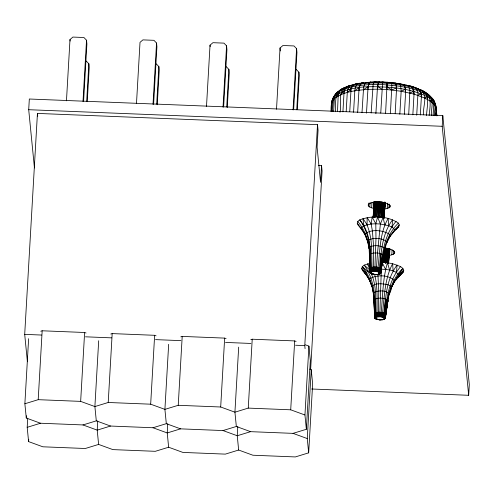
<?xml version="1.0" encoding="UTF-8"?>
<svg xmlns="http://www.w3.org/2000/svg" width="494" height="494" viewBox="0 0 494 494"><rect width="100%" height="100%" fill="white"/><g stroke="black" fill="none" stroke-linecap="round" stroke-linejoin="round"><path stroke-width="0.74" d="M376.471 274.436L375.1 274.386M379.571 319.303L379.571 319.853L382.764 319.402L382.43 319.772L381.485 319.816L385.141 318.618L383.548 319.538L381.627 319.853M392.557 232.73L398.738 226.765L399.276 224.968L398.38 223.109C387.426 215.656 371.926 215.335 359.731 219.861C369.883 233.773 371.155 251.477 370.265 268.106L370 272.101L370.778 272.873C376.978 284.742 375.286 299.574 375.983 312.659C373.513 320.334 382.06 314.196 384.585 318.377L383.406 319.562M357.675 112.428L358.959 90.198C358.527 87.574 359.323 84.474 361.694 83.011L374.872 81.924L387.154 82.232L385.592 113.317M436.906 115.886L435.85 107.377L433.757 104.111L429.965 100.937L424.605 97.973L414.034 94.113L401.159 91.242L386.963 89.556L387.055 82.226M399.831 114.231L401.159 91.242L400.517 84.851L399.856 83.881L395.126 83.048L387.154 82.232L387 82.819M400.572 266.587L392.625 263.691C384.684 278.647 384.499 296.122 382.572 312.56L382.961 316.086L384.53 317.154L385.413 313.752C386.302 297.085 389.5 279.715 400.572 266.587L402.838 268.372L403.734 270.23L403.197 272.033L393.323 282.852M370.21 263.16L364.189 265.124L362.256 266.748C373.507 279.604 374.724 297.16 374.674 313.437L374.452 317.364L374.792 318.179L375.922 318.883L374.656 316.92L374.1 299.704C378.034 297.308 384.486 297.549 387.901 300.698L385.431 317.994L383.85 319.167M374.588 271.404L372.834 271.286L371.988 267.266L371.587 246.16L370.864 239.01L369.29 231.445L367.054 224.659L367.166 217.582L371.13 223.986L372.408 230.933L373.557 245.839L373.371 267.038L373.939 270.36C374.903 272.639 378.793 270.675 380.127 273.114L378.947 274.3C375.088 274.775 379.392 274.578 380.547 273.497C382.01 255.515 383.468 235.712 396.114 221.318M398.38 223.109C385.95 235.088 382.652 252.607 381.3 269.094L380.423 272.744L377.947 271.681L375.298 271.416L375.421 268.557L374.927 267.495L375.977 238.497L375.792 223.776L377.577 217.057L380.38 224.023L377.49 253.039L376.508 267.05L377.249 270.551L376.866 271.57M378.163 217.693L378.429 201.694M371.463 273.614L370.148 272.571L370.265 268.106C373.439 266.272 377.972 266.637 381.035 268.563L381.3 269.094C387.191 269.761 395.62 269.557 398.954 275.306L398.553 276.696L403.734 270.23C394.694 278.289 389.365 289.54 387.759 301.445C388.735 288.78 396.095 278.56 402.838 268.372C390.427 280.32 387.142 297.796 385.734 314.233L384.875 318.013L382.405 316.944L379.756 316.685L381.337 269.063L381.874 263.821M382.634 262.197L382.708 257.627M376.78 216.959L377.101 201.768M376.101 318.797C379.164 320.026 375.588 319.495 375.082 318.093L374.674 318.019L374.637 316.71C375.99 315.802 378.663 314.832 379.411 316.673L377.293 316.555L377.076 312.399C376.971 299.716 377.799 286.773 374.637 274.355M378.33 316.697L378.787 291.04L377.91 274.701M395.194 113.534L396.583 87.963L396.163 84.196L395.126 83.048M370.358 272.595L371.692 271.861L371.71 271.329L370.92 267.631L370.296 253.885C374.359 252.385 379.516 252.496 383.177 254.972L383.474 255.589L380.775 273.176L378.947 274.3M375.502 217.107L375.922 201.966M372.204 286.847L369.987 280.932L365.893 273.979L366.295 272.589L367.752 271.336L370.167 270.298L364.189 265.124C374.186 279.03 375.323 296.48 375.168 313.011L375.909 314.246L374.452 317.364L374.81 317.858L376.15 317.129L376.162 316.598L378.947 316.246L383.486 317.117L384.357 317.994L385.054 317.883L385.197 318.334L384.53 318.76L384.832 318.865M399.276 224.968C394.064 230.167 389.198 235.978 386.679 242.992L389.964 236.651L394.076 231.458L394.496 230.043L393.792 228.58L392.008 227.172L392.631 219.719C382.251 233.378 381.393 251.267 379.318 267.618L379.565 271.175L380.071 271.885L379.441 272.373M379.664 217.805L380.176 201.756M381.041 217.267L381.535 201.947M384.147 262.308L384.536 250.081M385.474 263.296L385.968 247.982M382.226 217.595L382.757 202.244M386.685 262.864L387.185 248.278M374.433 217.366L374.995 201.509M374.353 306.014L374.606 317.833L376.626 319.21L376.23 319.099M333.641 111.619L334.475 96.361L335.667 94.021L337.458 92.131L341.045 89.507L348.042 86.123L358.385 83.511L363.423 82.764L364.442 83.369L363.041 82.813M331.702 107.099C330.554 100.517 334.339 93.564 340.119 90.458L338.878 91.785M383.165 218.002L383.764 202.626M374.44 317.16L374.625 315.079C377.651 313.06 382.856 313.276 385.548 315.777L385.468 317.796L384.332 319.235L385.431 317.994L385.277 317.525L384.826 316.864L382.961 316.086L378.398 315.629L374.656 316.92L379.769 315.623L383.715 316.771L384.023 316.438L385.413 313.752L387.629 300.235M387.617 263.271L388.191 248.661M373.674 216.971L374.347 201.892M379.874 273.972L380.738 273.065L380.189 269.619L380.998 253.749M383.789 218.465L384.523 202.293M388.284 262.962L388.908 249.1M396.466 272.435L397.09 264.988C386.876 278.758 385.153 296.69 384.746 313.289L385.054 317.883L384.585 318.377C386.123 318.519 384.715 316.024 383.9 317.636M385.277 317.525L385.468 317.796L385.413 313.752C382.436 311.918 378.398 311.763 375.168 313.011L375.193 316.518L375.607 317.414L374.841 317.296L376.162 316.598L376.836 316.913L378.262 316.598M384.11 218.181L384.962 201.997M385.456 299.018L383.696 314.474L384.53 317.154M388.605 262.672L389.334 248.803M373.223 217.403L374.075 201.577M383.177 254.972L380.368 271.595L380.88 272.91L380.127 273.114L380.596 272.614L379.905 272.725L379.954 272.064L375.835 271.021L375.317 270.36L374.927 267.495L376.508 267.05L375.421 268.557L375.78 271.441M373.452 215.977L373.705 211.389M373.915 207.566L374.211 202.213M384.066 217.212L384.456 210.37M384.579 208.085L384.882 202.762M388.525 262.481L388.908 255.633M389.037 253.354L389.291 248.791M34.444 167.954L28.708 109.705L29.325 99.01L442.815 115.602L469.3 384.598L468.683 395.293L311.603 388.994M27.392 361.738L24.7 334.37L37.439 113.416L317.512 124.655L318.062 130.218L317.086 147.113L320.557 182.36L321.532 165.465L318.451 165.342M27.726 418.14L27.195 427.322L28.596 441.605L42.842 446.798L85.289 448.503L98.615 444.415L112.854 449.608L155.307 451.312L168.633 447.224L182.873 452.418L225.326 454.122L238.651 450.034L252.891 455.227L295.344 456.931L308.67 452.844L307.268 438.561L293.028 433.368L250.575 431.663L237.25 435.751L223.01 430.558L180.557 428.854L167.231 432.942L152.992 427.748L110.539 426.044L97.213 430.132L82.973 424.939L40.52 423.235L26.281 418.048L24.873 403.759L28.627 338.705M26.281 418.048L26.41 415.75M28.596 441.605L28.732 439.308M24.873 403.759L38.199 399.677L42.169 330.789L84.622 332.493L86.049 333.012M66.462 100.819L69.994 39.557L72.896 37.069L83.924 37.513L86.53 40.224L86.895 43.935L83.585 101.363M82.998 101.48L86.53 40.224M86.685 101.307L88.852 63.782L86.246 61.077M87.271 101.184L89.216 67.493L88.852 63.782M293.028 433.368L306.354 429.286L304.946 414.997L290.707 409.81L248.254 408.106L234.928 412.187L220.688 407L178.235 405.296L164.91 409.378L150.67 404.191L108.217 402.486L94.891 406.568L80.652 401.381L84.622 332.493M98.689 340.749L94.891 406.568L96.299 420.857L110.539 426.044M97.738 420.944L97.213 430.132L98.615 444.415M108.217 402.486L112.187 333.598L154.641 335.303L156.067 335.821M136.48 103.629L140.012 42.367L142.914 39.878L153.943 40.323L156.549 43.034L156.913 46.745L153.603 104.172M153.017 104.29L156.549 43.034M156.703 104.117L158.87 66.591L156.265 63.88M157.246 104.759L159.235 70.302L158.87 66.591M150.67 404.191L154.641 335.303M168.664 344.324L164.91 409.378L166.317 423.667L180.557 428.854M167.756 423.753L167.231 432.942L168.633 447.224M178.235 405.296L182.206 336.408L224.659 338.112L226.085 338.631M206.498 106.438L210.03 45.176L212.933 42.688L223.961 43.132L226.567 45.843L226.931 49.554L223.621 106.982M223.035 107.099L226.567 45.843M226.721 106.926L228.889 69.401L226.277 66.69M227.265 107.569L229.253 73.112L228.889 69.401M220.688 407L224.659 338.112M238.682 347.134L234.928 412.187L236.336 426.476L250.575 431.663M237.775 426.563L237.25 435.751L238.651 450.034M248.254 408.106L252.224 339.217L294.677 340.922L296.104 341.44M276.51 109.248L280.042 47.986L282.951 45.497L293.979 45.942L296.585 48.653L296.95 52.364L293.64 109.792M293.053 109.909L296.585 48.653M296.74 109.736L298.907 72.21L296.295 69.5M297.326 109.612L299.271 75.922L298.907 72.21M290.707 409.81L294.677 340.922M305.07 348.647L304.773 345.609L317.512 124.655M304.946 414.997L308.917 346.115L305.36 344.818M306.354 429.286L310.325 360.398L308.917 346.115M310.627 369.66L322.076 171.029L321.532 165.465M307.268 438.561L311.239 369.673L309.812 369.154M308.67 452.844L312.646 383.962L311.239 369.673M331.085 111.712C330.708 104.098 332.147 94.558 339.73 90.822M331.48 111.576L332.394 99.387M332.345 111.564L333.524 97.429C349.4 84.307 372.544 86.549 391.872 87.407C403.005 88.63 414.2 90.729 424.47 95.342C427.767 96.917 431.021 98.763 433.553 101.443C437.227 105.099 436.035 110.841 436.912 115.466M335.358 111.743C335.957 103.555 333.716 91.334 343.713 88.006M337.526 111.181L338.267 93.582C342.07 85.542 352.957 85.789 360.497 83.937C370.84 82.597 381.337 82.64 391.711 83.665C405.833 86.005 423.537 87.154 432.806 99.485M339.996 112.243C342.002 104.654 336.704 88.401 348.276 86.493L346.634 87.271M342.922 111.885L343.978 93.49C344.108 89.717 346.64 85.561 350.783 85.536L350.166 85.752M346.183 111.638L347.288 92.471C347.467 89.192 349.215 85.067 352.932 84.783M349.758 111.514L350.907 91.581C350.654 86.376 354.988 83.029 359.922 83.288L358.385 83.511C355.742 84.888 355.062 88.105 354.809 90.822L353.568 112.286M361.991 112.718L363.621 87.154L365.01 83.43L365.998 82.523L368.438 82.455M366.486 113.151L368.073 86.827L369.216 83.115L370.012 82.232L370.889 82.078M371.155 112.965L373.143 84.505L374.236 82.066L377.614 82.257M373.989 208.598L369.821 207.079L368.629 206.14L368.808 203.083M369.821 207.079L370.08 202.497M375.878 113.7L377.496 86.604L378.126 82.912L378.898 81.899M371.649 207.918L371.957 202.571M373.155 217.027L374.032 201.737M374.032 207.838L374.211 204.782M380.751 113.052L382.467 84.585L382.825 82.14L384.313 82.27M379.509 201.706L378.404 217.7L379.275 201.694M384.134 218.268L385.017 203.065M390.402 113.737L391.853 85.252L391.458 82.751L388.377 82.739M385.369 202.929L385.017 209.042L388.92 207.844L389.933 206.998L390.211 206.047L389.741 205.072C383.745 201.219 374.6 200.403 368.438 204.22L368.16 205.164L368.629 206.14M383.288 254.577L382.85 262.197L383.363 254.583M387.24 208.542L387.549 203.195M388.92 207.844L389.136 204.028M389.933 206.998L390.019 205.467M388.636 262.771L389.426 249.093M389.976 248.544L389.581 255.423L393.483 254.225L394.496 253.373L394.78 252.428L394.305 251.452L391.291 249.674L384.82 248.396M391.804 254.923L392.113 249.575M393.483 254.225L393.706 250.402M394.496 253.373L394.583 251.847M404.364 114.305L405.648 92.075L405.333 87.296L403.876 84.628L399.035 83.64L395.657 83.591M408.717 114.497L409.921 90.445L408.766 86.536L407.723 85.493L403.542 84.919M412.842 114.812L414.034 94.113C414.096 91.402 413.818 88.142 411.379 86.456L406.457 85.159M416.708 115.232L417.856 95.305C418.758 89.994 414.59 86.172 409.514 85.956L408.445 86.191M420.332 114.991L421.394 96.596C422.598 89.266 415.046 87.098 409.514 85.956M423.636 114.83C422.389 107.13 428.588 95.577 420.839 89.908C417.374 88.543 413.879 87.037 410.15 86.635M426.544 115.522C426.736 106.784 431.62 91.371 418.826 89.321L420.437 90.13M429.125 115.503C429.866 107.371 433.164 93.347 421.962 90.766M431.318 115.534C430.929 108.68 435.146 98.374 427.514 93.965L428.52 94.922M433.096 115.608L433.757 104.111L433.553 101.443L432.651 98.991C418.949 87.376 399.652 85.975 382.467 84.585C372.099 84.215 361.633 84.715 351.481 86.963C345.084 88.945 335.173 90.365 334.389 98.59L332.054 101.61L331.542 103.197M434.448 115.707C434.183 110.341 436.863 103.468 432.651 98.991M435.405 115.046C436.77 108.161 435.875 99.979 429.545 95.787M435.881 115.145C436.511 110.008 436.579 104.135 433.065 99.998M468.683 395.293L442.198 126.297L442.815 115.602M373.26 217.317L374.168 202.046L373.18 217.119M376.984 216.94L377.879 201.694M373.773 216.897L374.693 201.632M374.563 217.317L375.489 202.058M375.675 217.07L376.589 201.824M383.918 217.78L384.832 202.589M384.104 217.28L384.98 202.966M388.37 263.049L389.247 248.612M388.512 263.302L389.389 248.982M378.379 217.7L379.392 201.694M380.88 272.91L380.368 271.595L380.071 271.885L375.854 270.817L375.421 268.557L374.903 268.02L371.303 269.032L370.167 269.817L370.216 272.756L372.167 273.948L370.136 272.367M383.288 218.07L384.301 202.126M380.238 316.71L379.874 313.82L381.207 312.344C382.875 295.813 382.615 278.789 387.494 262.777L392.625 263.691L393.119 270.965M387.747 263.339L388.667 248.908M382.393 217.65L383.412 202.46M386.851 262.919L387.815 248.488M383.437 254.583L382.912 262.203L383.684 252.304M373.575 216.094L373.736 213.834M381.238 217.311L382.307 202.114M384.091 211.691L384.196 210.185M384.567 204.911L384.721 202.651M385.647 263.333L386.709 248.136M388.543 256.954L388.648 255.447M389.019 250.18L389.13 248.673M379.855 217.823L381.016 201.855M384.363 262.333L385.413 247.883M378.429 217.7L379.62 201.713M384.826 316.864L384.357 317.994L384.826 316.864L385.32 317.321M387.173 84.851L387.308 83.282M385.339 318.179L387.901 300.698L385.647 314.746L385.734 314.233M378.737 272.04L379.256 271.502L378.503 270.817L378.003 267.273C380.158 250.915 379.583 233.082 388.173 218.422L388.655 225.702L392.008 227.172M334.389 98.59C343.843 91.359 356.402 90.396 367.851 89.389L368.555 84.684L369.216 83.115M371.284 273.614L370.148 272.571M375.434 318.729L374.65 317.728L374.841 317.296L375.607 317.414L375.36 316.913L379.411 316.673M385.271 318.247L385.03 316.728L385.548 315.777M381.387 267.353L381.01 272.527L380.368 271.595C377.311 270.181 373.192 269.668 370.185 271.447L369.981 271.898M367.851 89.389L377.293 89.173L378.595 82.918L379.324 81.899L379.67 82.51M358.959 90.198L359.959 85.474L362.096 82.955M377.293 274.398L378.083 274.491L378.33 273.942M385.493 316.271L385.758 314.357L385.623 314.826M380.139 319.334L380.065 319.834L379.559 319.84L380.065 319.834L379.553 319.772L380.139 319.334L379.553 319.655L378.293 319.346L379.948 319.328L379.553 319.655M365.159 235.058L361.441 228.716L361.861 227.296L363.917 225.739L371.13 223.986L372.161 217.076L375.792 223.776L380.38 224.023L388.655 225.702M380.862 272.058L380.355 268.063L382.418 254.373M386.876 299.642L384.746 313.289L382.294 317.031M387.932 300.852L385.647 314.746M383.776 312.887L382.547 314.153L381.319 316.833M338.415 95.848L338.89 93.236L339.996 90.964L341.638 89.179M370.494 273.034L370.833 272.49C369.246 271.311 371.031 269.168 370.92 267.631C370.636 251.329 370.988 233.032 359.731 219.861L357.798 221.479L357.267 223.282L358.162 225.141L362.145 230.173M331.48 104.814C332.011 101.363 332.555 97.577 335.21 95.076M332.054 101.61L332.579 98.954M384.869 248.766L381.115 269.631L384.869 248.766L384.53 248.062C380.189 245.314 373.513 244.61 369.074 247.438L370.185 271.447M374.637 316.71L375.082 314.622L374.674 313.437L375.168 313.011M377.836 271.762L380.355 268.063M382.683 316.45L382.961 316.086L384.61 316.95M378.25 274.3L380.152 273.75L380.812 272.978L380.954 270.23M373.322 293.393L373.52 292.72C377.144 290.244 387.975 289.75 389.13 294.708C391.748 288.749 393.212 285.476 385.894 284.334C381.454 283.717 376.058 282.914 372.272 285.841L372.038 286.65L373.359 293.566L373.958 300.451L374.582 314.542L373.322 293.393L373.668 294.097L372.989 290.435M374.625 315.079L374.674 313.437M367.993 242.239L369.209 248.834L367.579 241.387L364.992 234.551L365.319 233.464C372.334 228.988 382.893 230.105 389.747 234.446L390.285 235.564L389.964 236.651L388.803 237.626M367.579 241.387L367.826 240.559C373.192 237.132 381.269 237.984 386.512 241.307L386.926 242.165L384.665 249.451M366.604 275.442L362.615 270.403L361.719 268.545L362.256 266.748L367.752 271.336M373.748 273.874C375.07 275.269 378.219 274.417 380.028 273.88L380.738 273.065L380.127 273.114L380.423 272.744M385.03 316.728L385.425 315.462M371.118 273.565L370.333 272.91L370.383 272.027L373.692 271.008L378.052 271.552L379.8 272.213L379.905 272.725L380.368 271.595L379.565 271.175L379.256 271.502L380.189 269.619L379.269 269.218L373.526 268.594L372.661 270.484L373.939 270.36L374.878 268.538M383.782 316.568L383.19 317.302M370.296 253.885L369.648 254.429L370.796 271.459L371.692 271.861L371.71 271.329L374.952 271.404L374.495 270.978L375.317 270.36L374.903 268.02L375.317 270.36L375.854 270.817M375.496 317.074L376.836 316.913L377.212 316.376M371.988 267.266L370 272.101M347.288 92.471C351.203 90.297 351.271 83.714 356.631 83.931M333.005 100.072L334.475 96.361M380.38 224.023L383.035 217.514L384.777 224.684M370.068 272.293L371.568 270.718L373.371 267.038L374.927 267.495L373.526 268.594M341.014 94.613L346.177 87.203L349.462 85.876M376.027 315.981L378.367 312.257M336.198 97.176L338.267 93.582M375.953 274.578L377.175 274.584M335.969 94.101L336.562 93.138M373.878 271.434L373.939 270.36L375.317 270.36L370.197 271.651M380.812 272.978L380.825 272.262M376.033 316.191L377.12 315.746L379.775 312.239M372.754 271.113L371.692 271.861L370.901 271.644L371.155 272.145L370.383 272.027L371.155 272.145L371.043 271.805M378.225 271.187L378.503 270.817L379.33 271.299M394.583 281.216L396.676 278.493M433.757 104.111L434.708 102.9L433.775 100.418M384.332 319.235L381.695 319.785M384.875 318.013L384.585 318.377L385.197 318.334M381.207 312.344L381.708 315.814L382.733 316.24L380.324 315.87L379.874 313.82L378.398 315.629L378.935 316.037M378.003 267.273L375.885 270.391L378.274 270.978L377.249 270.551L379.318 267.618M379.954 272.064L380.368 271.595M380.627 271.428L381.096 270.539L380.189 269.619M382.572 312.56L380.337 315.654L381.596 316.012M398.139 276.875L403.197 272.033L398.115 276.961M395.212 230.019L398.738 226.765M398.88 274.942L403.734 270.23M395.212 229.932L396.812 228.389M390.297 288.978L391.149 288.243L394.743 280.827C389.006 274.689 376.817 274.485 369.759 278.752L369.506 280.092L372.075 286.866L369.45 279.814L365.893 273.979L361.719 268.545L366.295 272.589M371.692 271.861L373.804 271.336M340.656 90.038L341.731 89.198M354.809 90.822L358.842 87.685M384.406 317.333L380.287 316.29L379.769 315.623L378.947 316.246L379.046 316.673M370.265 271.848L371.624 271.138M375.255 316.722L374.606 317.833M375.298 271.416L375.835 271.021M379.756 316.685L380.287 316.29M429.965 100.937L431.719 99.714C430.867 95.929 427.501 93.119 423.92 92.014M363.318 89.723L368.073 86.827L369.265 83.115L370.055 82.226L370.932 82.078M372.692 273.855L374.038 274.417L371.772 273.837M378.435 319.723L377.237 319.414L378.305 319.513M424.605 97.973L426.995 96.608C426.439 93.564 424.142 90.84 420.974 90.402M374.952 318.297L375.236 318.142L374.65 317.728L375.286 317.759L375.002 317.444M417.856 95.305L420.845 93.804C420.45 91.1 418.684 88.303 415.744 88.018M409.952 93.039L413.509 91.384L412.163 87.426L410.959 86.339M401.159 91.242L405.265 89.414L404.37 85.561L403.53 84.56L402.505 84.283M394.965 83.029L395.99 84.171L396.404 87.938L391.773 89.976L387.216 87M370.735 271.249L373.655 270.805M384.61 319.013L380.93 319.698L381.788 319.507M365.77 82.862L367.104 82.362M380.954 319.538L381.751 319.667M40.767 331.221L42.169 330.789M110.786 334.03L112.187 333.598M180.804 336.84L182.206 336.408M250.822 339.65L252.224 339.217M27.195 427.322L40.52 423.235M82.973 424.939L96.299 420.857M152.992 427.748L166.317 423.667M223.01 430.558L236.336 426.476M377.972 274.503L379.392 273.904L378.305 274.133M382.43 319.772L384.209 319.105M372.019 273.96L370.333 272.91L370.778 272.873L370.191 272.46L370.833 272.49L370.543 272.175M375.082 318.093L374.81 317.858M380.893 319.816L380.411 319.846L380.775 319.846M356.057 84.06L353.574 84.684L355.019 84.635M373.637 82.226L374.872 81.924M378.929 315.82L379.769 315.623M378.176 274.417L379.213 274.127M382.634 319.686L383.665 319.39M343.145 88.321L344.349 88.074M381.652 82.202L382.974 81.998M361.694 83.011L363.423 82.764M385.24 315.308L385.586 315.258M370.877 273.318L371.426 273.25L370.815 273.145M408.575 86.228L409.903 86.067M376.15 318.97L376.947 318.871L377.181 319.285L375.273 318.408M365.998 82.523C378.639 81.442 391.433 82.158 403.876 84.628M371.13 223.986L375.792 223.776M384.53 318.76L385.005 318.766M377.293 89.173L386.963 89.556M28.708 109.705L442.198 126.297M24.7 334.37L41.626 335.049M85.487 336.809L111.644 337.859M155.505 339.619L180.897 340.638M225.523 342.428L250.915 343.447M295.542 345.238L304.773 345.609M38.199 399.677L80.652 401.381M375.125 274.541L375.607 274.571L375.1 274.51M377.12 315.746L378.114 316.074M375.502 270.366L377.138 270.749M380.411 319.846L380.812 319.89M378.336 319.63L379.583 319.809M373.847 274.244L371.642 273.528M402.826 84.344L407.723 85.493M372.865 274.226L371.889 273.923M391.118 82.578L393.033 83.171M375.736 318.883L375.459 318.525M426.18 93.44L427.366 93.848M416.115 88.16L418.146 89.031M374.952 271.404L371.963 271.632M379.874 313.82L380.324 315.87M377.996 86.611L382.121 89.291M364.319 271.743L362.615 270.403L365.968 274.343L369.987 280.932M370.111 266.408L367.382 263.796L370.167 270.298M375.983 312.659L377.039 313.974M375.866 270.601L375.421 268.557M379.96 315.635L380.306 316.08M357.267 223.282L361.441 228.716L364.992 234.551M361.719 268.545L365.968 274.343M357.798 221.479C365.739 231.075 369.654 243.264 369.771 255.645L369.648 254.429L370.346 269.168M367.054 224.659L362.923 218.527L363.917 225.739M370.105 270.28L370.395 270.749M373.958 300.451L374.224 300.914L373.977 297.882M376.947 318.871L377.181 319.285M370.624 272.83L370.982 273.46M385.555 269.366L382.029 262.32L387.494 262.777L389.568 270.014M365.535 235.669L367.746 241.585M420.845 93.804L421.394 96.596M413.509 91.384L414.034 94.113M372.445 287.508L372.717 288.971M426.995 96.608L427.471 99.424M405.265 89.414L405.648 92.075M431.719 99.714L432.071 102.505M343.701 91.149L343.978 93.49M350.629 89.155L350.907 91.581M434.708 102.9L435.023 105.741M280.042 47.986L280.339 50.956M210.03 45.176L210.172 46.664M69.994 39.557L70.136 41.045M37.439 113.416L37.717 116.195M374.483 306.2L374.699 310.738M396.404 87.938L396.521 90.538M369.994 260.906L370.253 266.914M369.895 260.999L370.08 268.643"/></g></svg>
